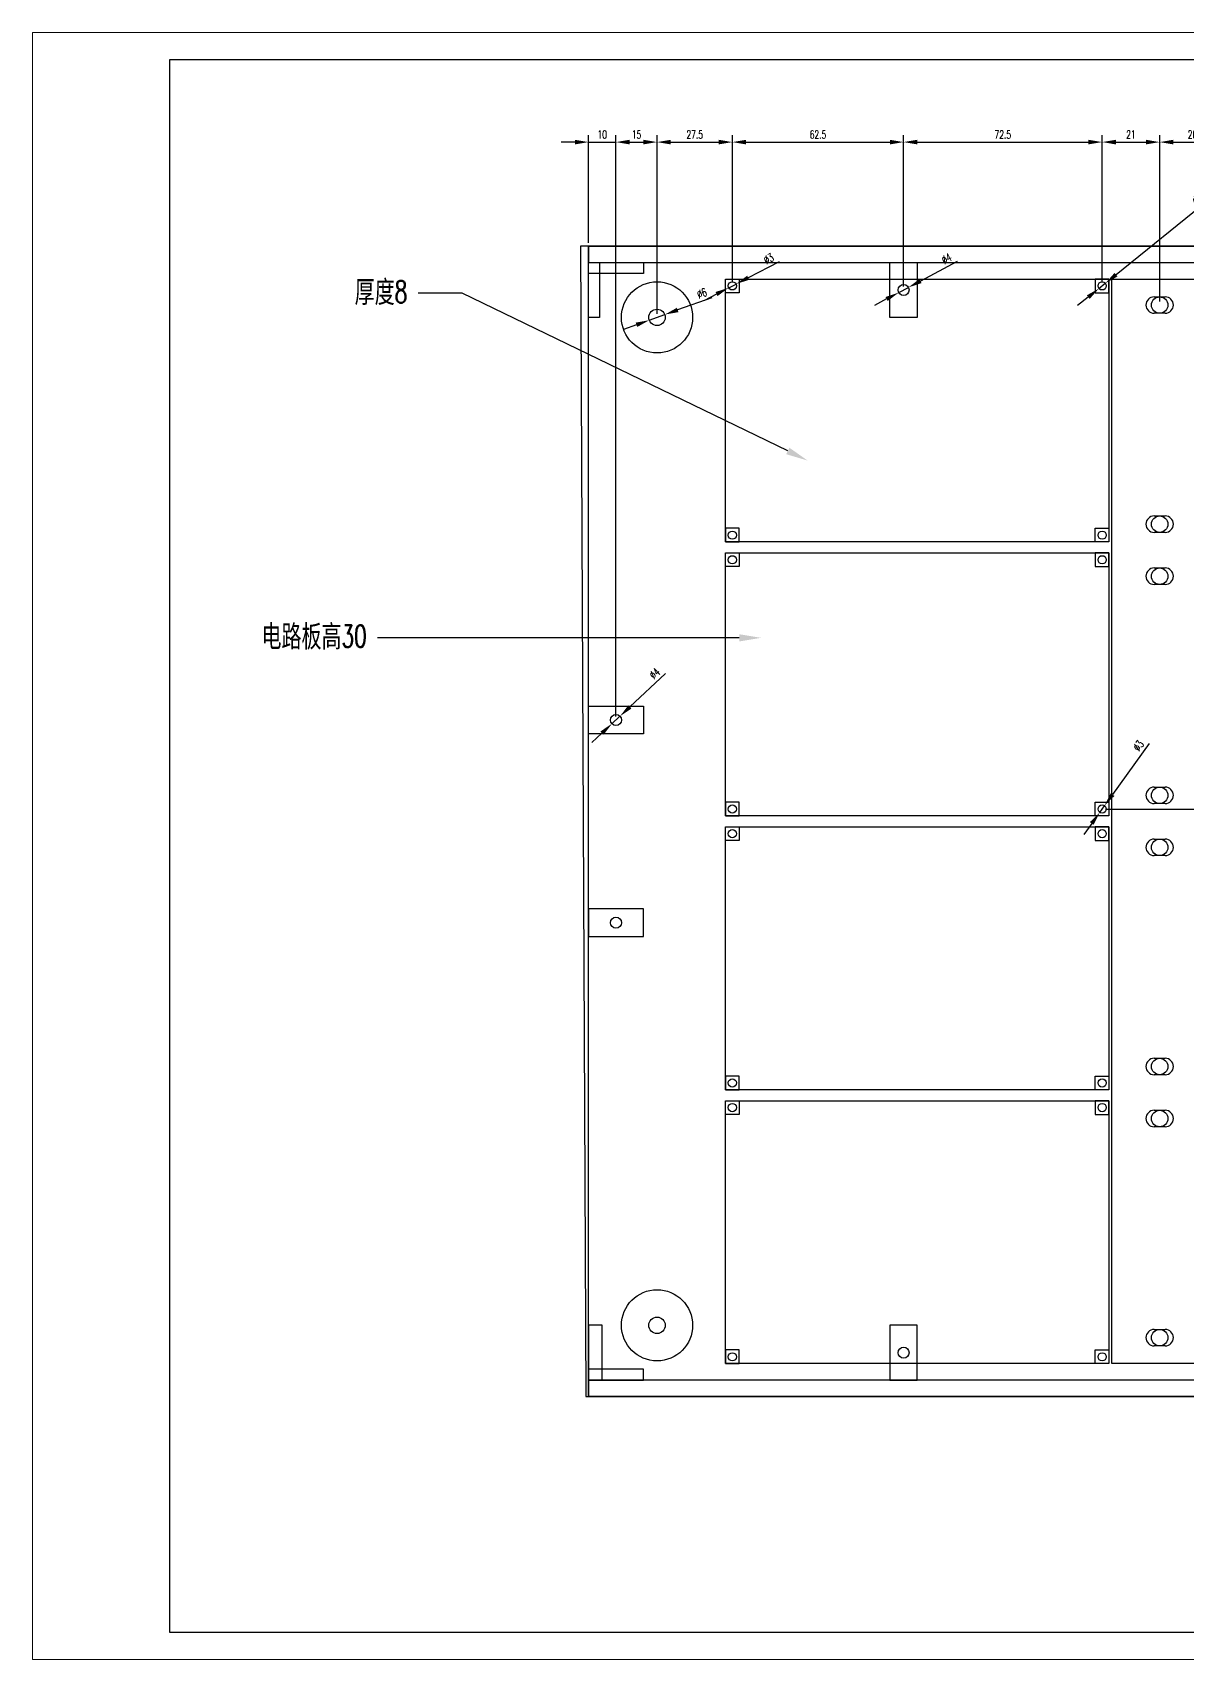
# Model space of a CAD drawing. Header units: millimetres. Extents: x 0 to 420, y 0 to 297.
# Drawn here: x 0 to 210.8, y 0 to 297 of the extents above; entities that cross this region are included whole.
import ezdxf
from ezdxf import colors
from ezdxf.entities.mleader import LeaderData, LeaderLine
from ezdxf.math import Vec2, Vec3

# ---------------------------------------------------------------- set-up
doc = ezdxf.new("R2010")
doc.units = ezdxf.units.MM
for name, color, linetype, lineweight in [('BZ', 4, 'Continuous', 15), ('CSX', 7, 'Continuous', 30), ('XSX', 7, 'Continuous', 15)]:
    doc.layers.add(name, color=color, linetype=linetype, lineweight=lineweight)
doc.layers.add('LKX', color=2, linetype='Continuous')
doc.styles.get("Standard").update_dxf_attribs({"font": 'txt.shx', "width": 0.67})
doc.dimstyles.new('ISO-25', dxfattribs={"dimtxt": 1.5, "dimasz": 2.5, "dimexe": 1.25, "dimexo": 0.625, "dimtad": 1, "dimlfac": 2, "dimdsep": 46, "dimtxsty": 'Standard', "dimcen": 2.5, "dimadec": 0, "dimazin": 0, "dimtfac": 1, "dimtmove": 0, "dimatfit": 3, "dimfxl": 1, "dimarcsym": 0})

# ---------------------------------------------------------------- blocks, each defined once
blk = doc.blocks.new('*D7')
at = {"layer": 'BZ', "color": 0, "lineweight": -2, "transparency": 16777216}
for p, q in [((99, 277), (96.5, 277)), ((101.5, 258.62), (101.5, 278.25)), ((101.5, 277), (106.5, 277)), ((106.5, 172.12), (106.5, 278.25)), ((109, 277), (111.5, 277))]:
    blk.add_line(p, q, dxfattribs=at)
at = {"layer": 'BZ', "color": 0, "transparency": 16777216}
for points in [[(99, 277.42), (99, 276.58), (101.5, 277)], [(109, 277.42), (109, 276.58), (106.5, 277)]]:
    blk.add_solid(points, dxfattribs=at)
at = {"layer": 'BZ', "color": 0, "transparency": 16777216, "insert": (104, 278.38), "char_height": 1.5, "attachment_point": 5}
blk.add_mtext('10', dxfattribs=at)
blk = doc.blocks.new('*D8')
at = {"layer": 'BZ', "color": 0, "lineweight": -2, "transparency": 16777216}
for p, q in [((106.5, 172.12), (106.5, 278.25)), ((109, 277), (111.5, 277)), ((114, 245.62), (114, 278.25))]:
    blk.add_line(p, q, dxfattribs=at)
at = {"layer": 'BZ', "color": 0, "transparency": 16777216}
for points in [[(109, 277.42), (109, 276.58), (106.5, 277)], [(111.5, 277.42), (111.5, 276.58), (114, 277)]]:
    blk.add_solid(points, dxfattribs=at)
at = {"layer": 'BZ', "color": 0, "transparency": 16777216, "insert": (110.25, 278.38), "char_height": 1.5, "attachment_point": 5}
blk.add_mtext('15', dxfattribs=at)
blk = doc.blocks.new('*D9')
at = {"layer": 'BZ', "color": 0, "lineweight": -2, "transparency": 16777216}
for p, q in [((114, 245.62), (114, 278.25)), ((116.5, 277), (125.25, 277)), ((127.75, 251.38), (127.75, 278.25))]:
    blk.add_line(p, q, dxfattribs=at)
at = {"layer": 'BZ', "color": 0, "transparency": 16777216}
for points in [[(116.5, 277.42), (116.5, 276.58), (114, 277)], [(125.25, 277.42), (125.25, 276.58), (127.75, 277)]]:
    blk.add_solid(points, dxfattribs=at)
at = {"layer": 'BZ', "color": 0, "transparency": 16777216, "insert": (120.88, 278.38), "char_height": 1.5, "attachment_point": 5}
blk.add_mtext('27.5', dxfattribs=at)
blk = doc.blocks.new('*D10')
at = {"layer": 'BZ', "color": 0, "lineweight": -2, "transparency": 16777216}
for p, q in [((127.75, 251.38), (127.75, 278.25)), ((130.25, 277), (156.5, 277)), ((159, 250.62), (159, 278.25))]:
    blk.add_line(p, q, dxfattribs=at)
at = {"layer": 'BZ', "color": 0, "transparency": 16777216}
for points in [[(130.25, 277.42), (130.25, 276.58), (127.75, 277)], [(156.5, 277.42), (156.5, 276.58), (159, 277)]]:
    blk.add_solid(points, dxfattribs=at)
at = {"layer": 'BZ', "color": 0, "transparency": 16777216, "insert": (143.38, 278.38), "char_height": 1.5, "attachment_point": 5}
blk.add_mtext('62.5', dxfattribs=at)
blk = doc.blocks.new('*D11')
at = {"layer": 'BZ', "color": 0, "lineweight": -2, "transparency": 16777216}
for p, q in [((159, 250.62), (159, 278.25)), ((161.5, 277), (192.75, 277)), ((195.25, 251.38), (195.25, 278.25))]:
    blk.add_line(p, q, dxfattribs=at)
at = {"layer": 'BZ', "color": 0, "transparency": 16777216}
for points in [[(161.5, 277.42), (161.5, 276.58), (159, 277)], [(192.75, 277.42), (192.75, 276.58), (195.25, 277)]]:
    blk.add_solid(points, dxfattribs=at)
at = {"layer": 'BZ', "color": 0, "transparency": 16777216, "insert": (177.12, 278.38), "char_height": 1.5, "attachment_point": 5}
blk.add_mtext('72.5', dxfattribs=at)
blk = doc.blocks.new('*D12')
at = {"layer": 'BZ', "color": 0, "lineweight": -2, "transparency": 16777216}
for p, q in [((195.25, 251.38), (195.25, 278.25)), ((197.75, 277), (203.25, 277)), ((205.75, 247.88), (205.75, 278.25))]:
    blk.add_line(p, q, dxfattribs=at)
at = {"layer": 'BZ', "color": 0, "transparency": 16777216}
for points in [[(197.75, 277.42), (197.75, 276.58), (195.25, 277)], [(203.25, 277.42), (203.25, 276.58), (205.75, 277)]]:
    blk.add_solid(points, dxfattribs=at)
at = {"layer": 'BZ', "color": 0, "transparency": 16777216, "insert": (200.5, 278.38), "char_height": 1.5, "attachment_point": 5}
blk.add_mtext('21', dxfattribs=at)
blk = doc.blocks.new('*D13')
at = {"layer": 'BZ', "color": 0, "lineweight": -2, "transparency": 16777216}
for p, q in [((205.75, 247.88), (205.75, 278.25)), ((208.25, 277), (216.5, 277)), ((219, 250.62), (219, 278.25))]:
    blk.add_line(p, q, dxfattribs=at)
at = {"layer": 'BZ', "color": 0, "transparency": 16777216}
for points in [[(208.25, 277.42), (208.25, 276.58), (205.75, 277)], [(216.5, 277.42), (216.5, 276.58), (219, 277)]]:
    blk.add_solid(points, dxfattribs=at)
at = {"layer": 'BZ', "color": 0, "transparency": 16777216, "insert": (212.38, 278.38), "char_height": 1.5, "attachment_point": 5}
blk.add_mtext('26.5', dxfattribs=at)
blk = doc.blocks.new('*D39')
at = {"layer": 'BZ', "color": 0, "lineweight": -2, "transparency": 16777216}
for p, q in [((352, 157.75), (352, 160.25)), ((195.88, 155.25), (353.25, 155.25)), ((352, 150.75), (352, 155.25)), ((332.13, 150.75), (353.25, 150.75)), ((352, 148.25), (352, 145.75))]:
    blk.add_line(p, q, dxfattribs=at)
at = {"layer": 'BZ', "color": 0, "transparency": 16777216}
for points in [[(351.58, 157.75), (352.42, 157.75), (352, 155.25)], [(351.58, 148.25), (352.42, 148.25), (352, 150.75)]]:
    blk.add_solid(points, dxfattribs=at)
at = {"layer": 'BZ', "color": 0, "transparency": 16777216, "insert": (350.63, 153), "char_height": 1.5, "attachment_point": 5, "rotation": 90}
blk.add_mtext('9', dxfattribs=at)
blk = doc.blocks.new('*D40')
at = {"layer": 'BZ', "color": 0, "lineweight": -2, "transparency": 16777216}
for p, q in [((352, 160.25), (352, 162.75)), ((248.88, 157.75), (353.25, 157.75)), ((352, 155.25), (352, 157.75)), ((195.88, 155.25), (353.25, 155.25)), ((352, 152.75), (352, 150.25))]:
    blk.add_line(p, q, dxfattribs=at)
at = {"layer": 'BZ', "color": 0, "transparency": 16777216}
for points in [[(351.58, 160.25), (352.42, 160.25), (352, 157.75)], [(351.58, 152.75), (352.42, 152.75), (352, 155.25)]]:
    blk.add_solid(points, dxfattribs=at)
at = {"layer": 'BZ', "color": 0, "transparency": 16777216, "insert": (350.63, 156.5), "char_height": 1.5, "attachment_point": 5, "rotation": 90}
blk.add_mtext('5', dxfattribs=at)
blk = doc.blocks.new('*D81')
at = {"layer": 'BZ', "color": 0, "lineweight": -2, "transparency": 16777216}
for p, q in [((214.64, 266.42), (197.78, 252.79)), ((194.67, 250.28), (195.83, 251.22)), ((192.72, 248.71), (190.78, 247.14))]:
    blk.add_line(p, q, dxfattribs=at)
at = {"layer": 'BZ', "color": 0, "transparency": 16777216}
for points in [[(197.52, 253.12), (198.04, 252.47), (195.83, 251.22)], [(192.46, 249.03), (192.98, 248.38), (194.67, 250.28)]]:
    blk.add_solid(points, dxfattribs=at)
at = {"layer": 'BZ', "color": 0, "transparency": 16777216, "insert": (212.64, 266.57), "char_height": 1.5, "attachment_point": 5, "rotation": 38.9458}
blk.add_mtext('∅3', dxfattribs=at)
blk = doc.blocks.new('*D82')
at = {"layer": 'BZ', "color": 0, "lineweight": -2, "transparency": 16777216}
for p, q in [((168.79, 255.18), (162.09, 251.64)), ((158.12, 249.53), (159.88, 250.47)), ((155.91, 248.36), (153.7, 247.19))]:
    blk.add_line(p, q, dxfattribs=at)
at = {"layer": 'BZ', "color": 0, "transparency": 16777216}
for points in [[(155.71, 248.73), (156.1, 247.99), (158.12, 249.53)], [(161.9, 252.01), (162.29, 251.27), (159.88, 250.47)]]:
    blk.add_solid(points, dxfattribs=at)
at = {"layer": 'BZ', "color": 0, "transparency": 16777216, "insert": (166.86, 255.72), "char_height": 1.5, "attachment_point": 5, "rotation": 27.8973}
blk.add_mtext('∅4', dxfattribs=at)
blk = doc.blocks.new('*D83')
at = {"layer": 'BZ', "color": 0, "lineweight": -2, "transparency": 16777216}
for p, q in [((136.3, 255.17), (130.64, 252.24)), ((127.08, 250.41), (128.42, 251.09)), ((124.86, 249.26), (122.64, 248.11))]:
    blk.add_line(p, q, dxfattribs=at)
at = {"layer": 'BZ', "color": 0, "transparency": 16777216}
for points in [[(130.45, 252.61), (130.83, 251.87), (128.42, 251.09)], [(124.67, 249.63), (125.05, 248.89), (127.08, 250.41)]]:
    blk.add_solid(points, dxfattribs=at)
at = {"layer": 'BZ', "color": 0, "transparency": 16777216, "insert": (134.37, 255.72), "char_height": 1.5, "attachment_point": 5, "rotation": 27.3499}
blk.add_mtext('∅3', dxfattribs=at)
blk = doc.blocks.new('*D84')
at = {"layer": 'BZ', "color": 0, "lineweight": -2, "transparency": 16777216}
for p, q in [((124.02, 248.6), (117.76, 246.35)), ((110.24, 243.65), (107.88, 242.8)), ((112.59, 244.49), (115.41, 245.51))]:
    blk.add_line(p, q, dxfattribs=at)
at = {"layer": 'BZ', "color": 0, "transparency": 16777216}
for points in [[(117.62, 246.75), (117.9, 245.96), (115.41, 245.51)], [(110.1, 244.04), (110.38, 243.25), (112.59, 244.49)]]:
    blk.add_solid(points, dxfattribs=at)
at = {"layer": 'BZ', "color": 0, "transparency": 16777216, "insert": (122.18, 249.4), "char_height": 1.5, "attachment_point": 5, "rotation": 19.7808}
blk.add_mtext('∅6', dxfattribs=at)
blk = doc.blocks.new('*D85')
at = {"layer": 'BZ', "color": 0, "lineweight": -2, "transparency": 16777216}
for p, q in [((115.57, 180), (109.05, 173.89)), ((105.77, 170.82), (107.23, 172.18)), ((103.95, 169.11), (102.12, 167.4))]:
    blk.add_line(p, q, dxfattribs=at)
at = {"layer": 'BZ', "color": 0, "transparency": 16777216}
for points in [[(108.77, 174.2), (109.34, 173.59), (107.23, 172.18)], [(103.66, 169.41), (104.23, 168.8), (105.77, 170.82)]]:
    blk.add_solid(points, dxfattribs=at)
at = {"layer": 'BZ', "color": 0, "transparency": 16777216, "insert": (113.56, 180), "char_height": 1.5, "attachment_point": 5, "rotation": 43.1524}
blk.add_mtext('∅4', dxfattribs=at)
blk = doc.blocks.new('*D86')
at = {"layer": 'BZ', "color": 0, "lineweight": -2, "transparency": 16777216}
for p, q in [((203.86, 167.19), (197.15, 157.89)), ((194.81, 154.64), (195.69, 155.86)), ((193.35, 152.61), (191.89, 150.59))]:
    blk.add_line(p, q, dxfattribs=at)
at = {"layer": 'BZ', "color": 0, "transparency": 16777216}
for points in [[(196.81, 158.13), (197.49, 157.64), (195.69, 155.86)], [(193.01, 152.86), (193.69, 152.37), (194.81, 154.64)]]:
    blk.add_solid(points, dxfattribs=at)
at = {"layer": 'BZ', "color": 0, "transparency": 16777216, "insert": (201.88, 166.8), "char_height": 1.5, "attachment_point": 5, "rotation": 54.211}
blk.add_mtext('∅3', dxfattribs=at)

msp = doc.modelspace()

# ---------------------------------------------------------------- linework, layer by layer
at = {"layer": 'CSX'}
for points in [[(25, 5), (415, 5), (415, 292), (25, 292)], [(101.5, 258), (336.5, 258), (336.5, 48), (101.5, 48)]]:
    msp.add_lwpolyline(points, close=True, dxfattribs=at)
for centre, radius in [((127.75, 250.75), 0.75), ((159, 250), 1), ((195.25, 250.75), 0.75), ((205.75, 247.25), 1.5), ((114, 245), 1.5), ((205.75, 207.25), 1.5), ((127.75, 205.25), 0.75), ((195.25, 205.25), 0.75), ((127.75, 200.75), 0.75), ((195.25, 200.75), 0.75), ((205.75, 197.75), 1.5), ((106.5, 171.5), 1), ((205.75, 157.75), 1.5), ((127.75, 155.25), 0.75), ((195.25, 155.25), 0.75), ((127.75, 150.75), 0.75), ((195.25, 150.75), 0.75), ((205.75, 148.25), 1.5), ((106.5, 134.5), 1), ((205.75, 108.25), 1.5), ((127.75, 105.25), 0.75), ((195.25, 105.25), 0.75), ((127.75, 100.75), 0.75), ((195.25, 100.75), 0.75), ((205.75, 98.75), 1.5), ((114, 61), 1.5), ((205.75, 58.75), 1.5), ((159, 56), 1), ((127.75, 55.25), 0.75), ((195.25, 55.25), 0.75)]:
    msp.add_circle(centre, radius, dxfattribs=at)
at = {"layer": 'LKX'}
for p, q in [((204.75, 248.75), (206.75, 248.75)), ((206.75, 245.75), (204.75, 245.75)), ((204.75, 208.75), (206.75, 208.75)), ((206.75, 205.75), (204.75, 205.75)), ((204.75, 199.25), (206.75, 199.25)), ((206.75, 196.25), (204.75, 196.25)), ((204.75, 159.25), (206.75, 159.25)), ((206.75, 156.25), (204.75, 156.25)), ((204.75, 149.75), (206.75, 149.75)), ((206.75, 146.75), (204.75, 146.75)), ((204.75, 109.75), (206.75, 109.75)), ((206.75, 106.75), (204.75, 106.75)), ((204.75, 100.25), (206.75, 100.25)), ((206.75, 97.25), (204.75, 97.25)), ((204.75, 60.25), (206.75, 60.25)), ((206.75, 57.25), (204.75, 57.25))]:
    msp.add_line(p, q, dxfattribs=at)
for points in [[(101.5, 258), (100, 258), (101, 48), (101.5, 48)], [(101.5, 255), (336.5, 255), (336.5, 258), (101.5, 258)], [(101.5, 255), (111.5, 255), (111.5, 253), (101.5, 253)], [(101.5, 255), (103.5, 255), (103.5, 245), (101.5, 245)], [(156.5, 255), (161.5, 255), (161.5, 245), (156.5, 245)], [(126.5, 252), (196.5, 252), (196.5, 204), (126.5, 204)], [(126.5, 252), (129, 252), (129, 249.5), (126.5, 249.5)], [(196.5, 252), (194, 252), (194, 249.5), (196.5, 249.5)], [(197, 252), (257, 252), (257, 54), (197, 54)], [(126.5, 204), (129, 204), (129, 206.5), (126.5, 206.5)], [(196.5, 204), (194, 204), (194, 206.5), (196.5, 206.5)], [(126.5, 202), (196.5, 202), (196.5, 154), (126.5, 154)], [(126.5, 202), (129, 202), (129, 199.5), (126.5, 199.5)], [(196.5, 202), (194, 202), (194, 199.5), (196.5, 199.5)], [(101.5, 174), (111.5, 174), (111.5, 169), (101.5, 169)], [(126.5, 154), (129, 154), (129, 156.5), (126.5, 156.5)], [(196.5, 154), (194, 154), (194, 156.5), (196.5, 156.5)], [(126.5, 152), (196.5, 152), (196.5, 104), (126.5, 104)], [(126.5, 152), (129, 152), (129, 149.5), (126.5, 149.5)], [(196.5, 152), (194, 152), (194, 149.5), (196.5, 149.5)], [(101.5, 132), (111.5, 132), (111.5, 137), (101.5, 137)], [(126.5, 104), (129, 104), (129, 106.5), (126.5, 106.5)], [(196.5, 104), (194, 104), (194, 106.5), (196.5, 106.5)], [(126.5, 102), (196.5, 102), (196.5, 54), (126.5, 54)], [(126.5, 102), (129, 102), (129, 99.5), (126.5, 99.5)], [(196.5, 102), (194, 102), (194, 99.5), (196.5, 99.5)], [(101.5, 51), (104, 51), (104, 61), (101.5, 61)], [(156.5, 51), (161.5, 51), (161.5, 61), (156.5, 61)], [(126.5, 54), (129, 54), (129, 56.5), (126.5, 56.5)], [(196.5, 54), (194, 54), (194, 56.5), (196.5, 56.5)], [(101.5, 51), (111.5, 51), (111.5, 53), (101.5, 53)], [(101.5, 48), (336.5, 48), (336.5, 51), (101.5, 51)]]:
    msp.add_lwpolyline(points, close=True, dxfattribs=at)
for centre in [(114, 245), (114, 61)]:
    msp.add_circle(centre, 6.5, dxfattribs=at)
for centre, start, end in [((204.75, 247.25), 90, 270), ((206.75, 247.25), 270, 90), ((204.75, 207.25), 90, 270), ((206.75, 207.25), 270, 90), ((204.75, 197.75), 90, 270), ((206.75, 197.75), 270, 90), ((204.75, 157.75), 90, 270), ((206.75, 157.75), 270, 90), ((204.75, 148.25), 90, 270), ((206.75, 148.25), 270, 90), ((204.75, 108.25), 90, 270), ((206.75, 108.25), 270, 90), ((204.75, 98.75), 90, 270), ((206.75, 98.75), 270, 90), ((204.75, 58.75), 90, 270), ((206.75, 58.75), 270, 90)]:
    msp.add_arc(centre, 1.5, start, end, dxfattribs=at)
at = {"layer": 'XSX'}
msp.add_lwpolyline([(0, 0), (420, 0), (420, 297), (0, 297)], close=True, dxfattribs=at)

# ---------------------------------------------------------------- dimensions: what is measured, and where the dimension line sits
at = {"layer": 'BZ'}
for base, p1, p2, picture, middle in [((106.5, 277), (101.5, 258), (106.5, 171.5), '*D7', (104, 278.375)), ((114, 277), (106.5, 171.5), (114, 245), '*D8', (110.25, 278.375)), ((127.75, 277), (114, 245), (127.75, 250.75), '*D9', (120.875, 278.375)), ((159, 277), (127.75, 250.75), (159, 250), '*D10', (143.375, 278.375)), ((195.25, 277), (159, 250), (195.25, 250.75), '*D11', (177.125, 278.375)), ((205.75, 277), (195.25, 250.75), (205.75, 247.25), '*D12', (200.5, 278.375)), ((219, 277), (205.75, 247.25), (219, 250), '*D13', (212.375, 278.375))]:
    dim = msp.add_linear_dim(base=base, p1=p1, p2=p2, dimstyle='ISO-25', dxfattribs=at)
    dim.commit()
    dim.dimension.update_dxf_attribs({"geometry": picture, "text_midpoint": middle})
for p1, p2, picture, middle in [((194.6667, 250.2786), (195.8333, 251.2214), '*D81', (213.5, 265.5)), ((127.0838, 250.4054), (128.4162, 251.0946), '*D83', (135, 254.5)), ((158.1162, 249.5321), (159.8838, 250.4679), '*D82', (167.5, 254.5)), ((112.5885, 244.4924), (115.4115, 245.5076), '*D84', (122.6427, 248.1083)), ((105.7705, 170.8161), (107.2295, 172.1839), '*D85', (114.5, 179)), ((194.8114, 154.6416), (195.6886, 155.8584), '*D86', (203, 166))]:
    dim = msp.add_diameter_dim_2p(p1=p1, p2=p2, dimstyle='ISO-25', dxfattribs=at)
    dim.commit()
    dim.dimension.update_dxf_attribs({"geometry": picture, "text_midpoint": middle, "dimtype": 163})
for base, p1, p2, picture, middle in [((352, 157.75), (195.25, 155.25), (248.25, 157.75), '*D40', (350.625, 156.5)), ((352, 155.25), (331.5, 150.75), (195.25, 155.25), '*D39', (350.625, 153))]:
    dim = msp.add_linear_dim(base=base, p1=p1, p2=p2, angle=270, dimstyle='ISO-25', dxfattribs=at)
    dim.commit()
    dim.dimension.update_dxf_attribs({"geometry": picture, "text_midpoint": middle})

# ---------------------------------------------------------------- leaders
ml = msp.add_multileader_mtext('Standard', dxfattribs=at)
ml.set_content('{\\fSimSun|b0|i0|c134|p2;厚度}8', color=256)
ml.set_leader_properties()
ml.build(insert=Vec2(0, 0))
ctx = ml.context
ctx.base_point, ctx.plane_origin = Vec3(57.1917, 249.4034), Vec3(141.4783, 218.867)
ctx.text_align_type = 2
notes = []
notes.append((ctx, [(0, (1, 1, 0), (78.4045, 249.4034), (-1, 0), 8, [(0, [(141.4783, 218.867)], 0, [])])]))
ctx.mtext.insert, ctx.mtext.alignment, ctx.mtext.flow_direction = Vec3(68.4045, 251.6827), 3, 5
at = {"layer": 'LKX'}
ml = msp.add_multileader_mtext('Standard', dxfattribs=at)
ml.set_content('{\\fSimSun|b0|i0|c134|p2;电路板高}30', color=256)
ml.set_leader_properties()
ml.build(insert=Vec2(0, 0))
ctx = ml.context
ctx.base_point, ctx.plane_origin = Vec3(40.2475, 186.5), Vec3(133, 186.5)
ctx.text_align_type = 2
notes.append((ctx, [(0, (1, 1, 0), (71, 186.5), (-1, 0), 8, [(0, [(133, 186.5)], 0, [])])]))
ctx.mtext.insert, ctx.mtext.alignment, ctx.mtext.flow_direction = Vec3(61, 188.8017), 3, 5
for ctx, leaders in notes:
    for number, flags, end, landing, length, lines in leaders:
        leader = LeaderData()
        leader.index, (leader.has_last_leader_line, leader.has_dogleg_vector, leader.attachment_direction) = number, flags
        leader.last_leader_point, leader.dogleg_vector, leader.dogleg_length = Vec3(end), Vec3(landing), length
        for number, points, colour, breaks in lines:
            line = LeaderLine()
            line.index, line.vertices, line.color, line.breaks = number, Vec3.list(points), colors.encode_raw_color(colour), breaks
            leader.lines.append(line)
        ctx.leaders.append(leader)

doc.saveas('drawing.dxf')
